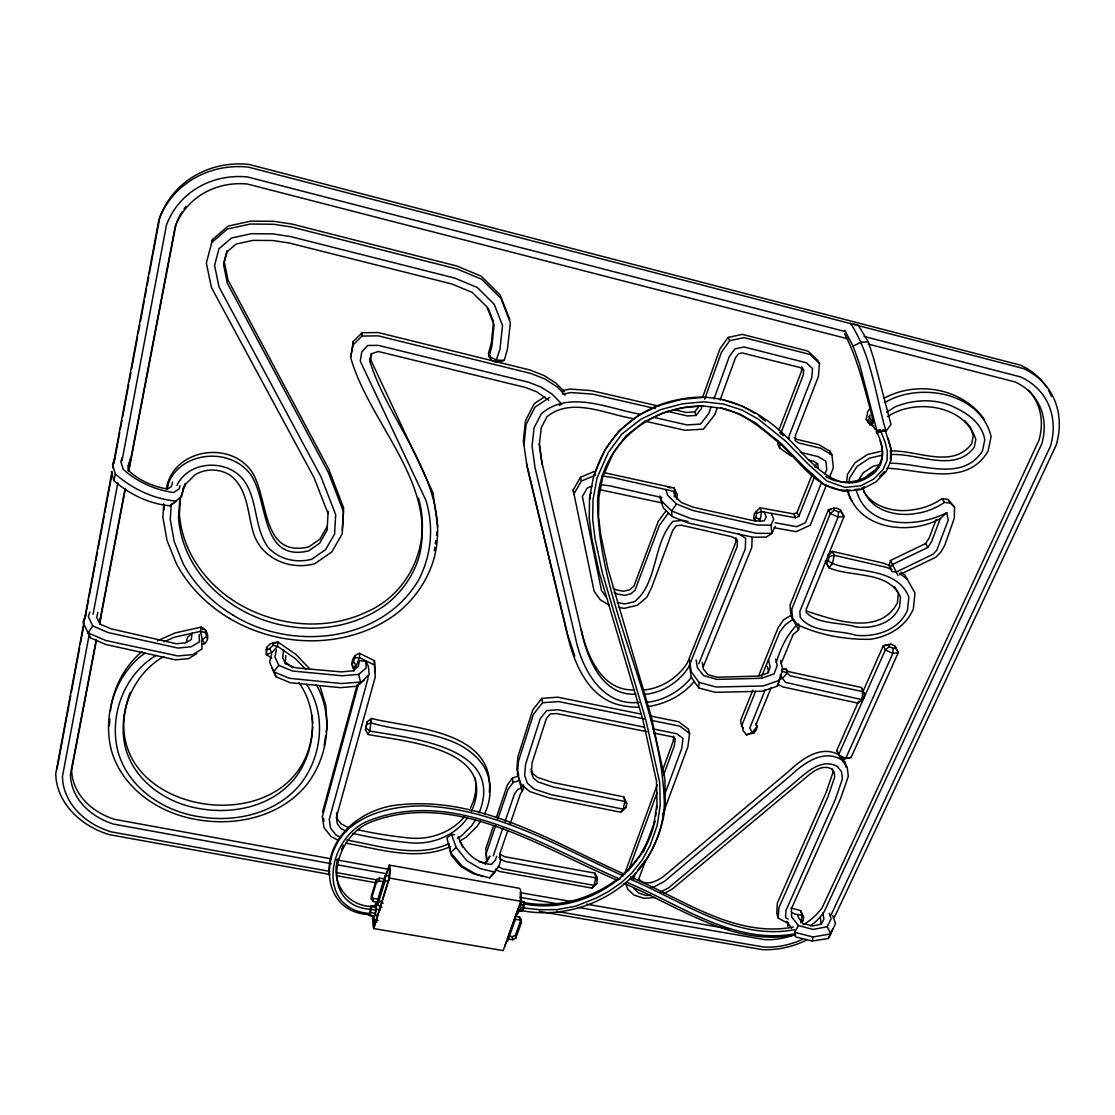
<?xml version="1.0" encoding="UTF-8"?>
<svg xmlns="http://www.w3.org/2000/svg" width="1115" height="1115" viewBox="0 0 1115 1115"><rect width="100%" height="100%" fill="white"/><g stroke="black" fill="none" stroke-linecap="round" stroke-linejoin="round"><path stroke-width="1.5" d="M384.354 880.571L378.584 899.373L378.584 902.397L373.19 901.464L373.204 898.439L371.365 895.986L376.34 879.637L379.421 878.035L384.842 878.996M373.19 901.464L371.365 898.997L371.365 895.986M471.324 811.678C500.064 748.04 405.372 741.851 368.048 734.464L365.469 729.781L367.197 721.795L371.504 718.52C411.769 728.429 495.673 729.963 489.29 792.305M229.16 618.212C279.266 648.177 346.124 649.501 394.473 615.187C413.47 600.915 427.547 581.082 434.111 558.183C452.941 485.861 390.027 426.209 369.929 361.553L371.114 353.413M365.469 729.781L367.197 721.795M359.56 653.334L359.504 657.655L356.452 665.488L353.539 668.93C349.929 663.202 352.786 654.923 359.56 653.334L374.431 660.679L375.253 672.638M509.75 319.42L500.217 295.071L481.136 276.158L456.857 266.011L292.2 224.129L273.858 221.328L250.875 221.118L228.157 226.052L212.477 239.613L211.711 242.596L227.46 228.993L250.29 224.031L273.384 224.24L291.809 227.056L457.248 269.063L481.638 279.238L500.802 298.235L510.377 322.653L507.492 348.911L504.287 360.326L499.269 362.166L495.604 362.082L491.673 360.312L489.039 356.605L491.84 346.403L494.084 324.953L486.893 306.848L472.189 292.395L451.896 283.99L289.12 242.986L272.854 240.519L253.021 240.366L236.129 244.032L226.889 251.962L223.53 264.562L227.321 283.21L328.395 472.565L343.49 511.827L342.18 533.946L331.726 552.009L314.834 563.66C290.402 570.629 262.095 558.838 253.732 533.96C247.335 513.904 248.338 488.049 229.328 474.683A30.565 26.872 12.4 0 0 194.735 475.06L185.508 484.272L179.85 498.907L178.525 517.527A126.706 112.378 6.5 0 0 190.317 558.671A132.141 117.354 6.3 0 0 237.481 607.731C282.081 634.602 341.789 636.107 384.926 605.375C401.567 592.846 413.804 575.396 419.463 555.298C436.787 482.126 369.079 423.212 350.612 357.288L353.19 344.772L362.068 336.033L362.124 332.73L378.208 332.549L530.21 370.068L543.995 375.518L556.148 383.281L564.204 391.602M518.949 911.178L522.391 911.094L523.98 908.126L524.552 902.704L520.886 900.363M353.539 668.93L353.594 666.031M623.215 875.93C558.754 846.578 494.112 807.985 421.4 805.852C396.034 806.27 369.706 811.288 349.692 827.901C318.765 854.285 321.608 912.084 369.246 914.676L371.407 909.436L371.462 906.495C347.197 905.896 330.138 882.355 337.901 858.968M863.568 491.45C874.076 508.05 895.47 512.886 913.84 509.667A56.712 47.931 -31 0 0 942.077 498.6L948.098 499.492L954.565 507.186L954.287 518.266L944.781 545.124L941.102 551.772L935.806 557.235L899.443 574.727M475.91 782.869L475.673 791.608L473.736 800.291L470.391 808.361M735.886 537.723L735.761 542.336L687.328 663.021C677.683 677.934 661 688.694 643.257 690.032M890.481 459.352L890.774 448.467L888.195 438.195M353.19 344.772L353.288 341.427L362.124 332.73M350.612 357.288L353.288 341.427M752.109 537.486L751.803 547.451L703.217 666.826M781.267 674.784L777.35 686.185L762.186 691.258L715.44 692.317L698.729 688.011L699.007 682.352L691.23 671.788L689.53 659.913M788.263 923.457L778.284 918.175L778.814 907.903L827.985 796.64L834.731 776.932L834.118 772.012L831.595 768.862C819.191 762.897 807.957 776.5 799.037 783.232L672.011 889.282L663.523 893.714M328.144 511.297L327.127 530.183L319.657 543.214L308.548 550.908C259.99 562.294 268.813 501.081 250.847 474.879C229.509 445.052 175.139 451.784 166.706 489.053M862.146 693.349L883.303 645.738L888.348 644.54L889.38 646.616L893.115 648.373L892.836 653.418L845.741 758.409L843.609 758.925L840.013 757.169L836.766 750.465L858.62 701.279M342.319 529.987L343.629 507.938L328.604 468.788L228.004 280.074L224.24 261.495L227.153 250.513M792.626 616.344L790.646 613.571L790.103 605.013L828.375 509.75L833.574 508.245L834.536 510.154L838.452 511.883L838.118 517.025L799.859 611.327L800.208 617.18C812.027 633.348 838.104 629.585 855.832 635.285C876.014 637.446 899.331 629.947 907.54 609.863L908.85 597.152C896.948 567.089 857.351 573.235 832.501 563.521L828.18 560.761L829.016 556.65L828.083 554.685L832.264 551.34L883.944 563.312L889.951 565.626M163.752 503.785L162.874 517.29L167.069 540.622L176.351 563.646A147.682 131.166 6.3 0 0 229.16 618.212M164.003 509.973L164.337 504.928M171.292 504.161L170.261 519.395L174.163 541.374L182.916 563.214A140.211 124.462 6.2 0 0 233.021 615.104M180.574 496.705L179.376 513.583A126.162 112.03 6.6 0 0 191.097 554.601A131.57 116.991 6.4 0 0 238.053 603.536C276.757 626.421 326.124 631.452 367.183 611.703C410.348 592.818 431.812 542.838 418.418 498.071M778.117 441.178L777.88 444.369L779.636 447.979L790.73 455.77L793.978 456.551M664.359 805.03A161.759 130.831 -6.8 0 1 645.794 860.738C618.978 899.345 568.552 919.359 522.447 910.76L523.674 903.777C579.925 915.122 642.588 878.522 654.895 821.198M779.636 447.979L779.984 443.185M778.939 430.028L801.406 371.532L801.741 366.891L803.636 370.25L803.288 374.905L780.695 433.596M788.793 439.435L789.044 436.132L811.832 377.372L812.514 368.535L806.452 362.793L743.956 346.96L734.869 348.911L729.294 356.605L713.976 398.975M109.34 725.837L109.855 719.091M110.51 710.659C113.047 688.039 124.518 666.212 141.981 651.578M329.204 875.038C326.388 835.01 364.633 806.842 401.539 804.598C481.666 796.904 553.946 842.731 624.107 874.062M702.603 397.358L719.997 348.73L728.137 337.413L742.325 334.388L808.054 351.141L817.504 360.117L819.455 363.448L818.438 376.452L795.58 435.073L795.162 440.495L798.563 442.906L820.751 448.286L831.943 454.892L833.393 467.687L829.532 477.262M378.069 915.485L375.225 914.802L376.285 902.3L379.17 902.286M369.692 914.662L374.738 916.418L374.055 917.269L369.135 915.373L370.961 905.826L376.257 905.687L376.522 907.025L371.17 906.927M285.119 663.76L285.858 655.522M271.795 658.24L266.429 654.561L266.374 649.78L269.607 648.735L272.841 645.39L273.077 642.923L277.928 642.003L295.837 654.38L309.58 668.707M493.374 323.35L491.311 343.072L488.523 353.246L489.039 356.605L496.942 360.159L504.287 360.326M523.98 444.676L526.168 424.23L535.005 407.17L549.751 397.372M673.85 736.109L673.251 741.043L662.561 770.256M846.606 482.196L847.539 474.307L854.968 462.809L867.484 454.502L881.965 451.115M848.989 482.753L849.56 478L857.031 466.474L869.588 458.126L882.523 455.101M192.101 633.083L191.292 639.536L185.522 642.853L176.379 643.773L110.901 628.776L99.974 624.079L96.754 617.417L97.855 612.316M283.684 649.766L282.653 657.864L285.719 663.787L295.308 667.76L341.274 671.913L353.037 670.798L358.361 666.338L359.49 660.624L365.859 661.293L368.354 666.31L369.218 674.617L357.023 686.227L340.437 687.648L290.053 682.701L275.963 676.68L269.621 662.185L271.614 654.31M651.425 716.22L678.687 721.753L688.331 729.029L689.572 733.461L687.899 746.743L662.575 814.898M434.348 550.74L434.836 547.312M435.324 543.883L435.812 540.468M436.55 535.325L437.038 531.897M312.674 726.771C305.287 852.738 83.583 816.515 130.19 692.387M99.834 623.773L101.172 614.783M324.186 745.377L325.678 735.524M326.179 732.234L327.183 725.656L325.761 705.377L319.907 685.864M653.961 823.483L657 803.692L656.484 781.044L642.714 719.077L598.964 571.605L591.703 537.82L589.236 518.168L589.528 497.917L593.738 475.464L605.069 449.68L619.09 430.641L638.672 415.379L659.286 405.33L681.432 399.421L703.495 397.344M655.662 816.208L656.164 812.891M656.679 809.56L657.195 806.229M266.374 649.78L266.736 647.467L270.095 643.899L273.077 642.923M755.789 511.353L756.597 513.262L755.914 517.499L754.437 519.799L753.642 517.876L754.311 513.667L759.97 507.771L793.824 513.959L797.058 512.468L812.473 473.61M760.514 518.364L761.601 511.59L759.97 507.771M201.662 644.372L204.909 643.648C209.927 638.407 207.892 629.724 201.188 627.104L175.208 632.916L157.299 640.874M781.099 663.676L793.03 634.714L798.605 629.794L799.288 625.557L798.103 623.731C787.204 634.296 780.765 647.634 776.277 662.519M207.543 638.714L205.327 632.581L205.676 630.435M791.441 913.743L791.706 916.948L798.396 925.548L794.605 932.279L795.343 936.851L812.319 941.004L812.988 936.99L830.745 933.868L835.511 923.652L832.71 915.61M112.058 471.283L55.75 773.712A77.465 61.896 7.6 0 0 109.214 834.647L329.719 874.425M112.685 467.868L158.804 220.129A91.43 85.2 27.9 0 1 248.324 167.097L1023.389 368.521A84.057 70.078 -33.4 0 1 1056.184 445.136L835.177 915.694A70.189 53.771 -15.2 0 1 833.309 918.272M57.032 769.029L70.719 695.565M71.346 692.15L79.625 647.731M80.266 644.317L84.085 623.815M85.033 618.686L88.531 599.898M89.172 596.483L95.221 564.023M95.862 560.608L97.451 552.064M98.092 548.65L104.127 516.189M104.768 512.775L112.085 473.471M113.995 463.227L119.723 432.467M120.364 429.052L121.953 420.508M122.594 417.094L128.643 384.633M129.284 381.219L130.873 372.675M131.5 369.26L137.549 336.8M138.19 333.385L139.779 324.841M140.42 321.427L144.239 300.925M144.88 297.51L146.469 288.966M147.096 285.551L148.699 277.008M149.326 273.593L159.835 217.216A91.012 84.865 28.2 0 1 248.924 164.407L1020.56 365.204A83.695 69.869 -33.5 0 1 1046.748 387.476M89.521 633.041L62.468 776.472A70.329 56.14 7.5 0 0 110.956 831.818L329.747 871.373M93.061 614.267L117.856 482.795M122.051 460.593L166.483 224.965A83.012 77.325 27.7 0 1 247.642 176.978L845.435 331.601M96.211 639.745L70.44 774.521A62.9 50.245 7.6 0 0 113.744 824.152L331.211 863.693M99.792 620.971L124.908 489.596M128.824 469.122L175.125 226.847A74.203 69.144 27.8 0 1 247.572 184.073L847.971 338.862M96.461 640.191L71.667 769.852A62.649 50.133 7.6 0 0 114.761 819.372L331.378 858.885M99.723 623.132L125.493 488.356M128.755 471.297L176.072 223.92M376.87 921.924L372.828 920.46L376.271 910.077L370.947 909.436M873.756 426.014L870.467 425.15L866.271 419.254L867.804 411.421L869.798 408.745M183.264 488.858L181.829 496.161L169.982 505.806C149.257 503.855 129.438 494.419 113.911 480.69L111.361 471.812M869.951 414.919L868.404 422.78L872.864 423.867M674.24 496.802L675.258 491.687L673.976 487.924L604.149 472.69M676.471 499.088L677.307 494.851L673.976 487.924M800.682 922.663L802.87 920.795L803.608 917.143L800.584 910.579L790.911 908.014M800.974 921.199L802.145 915.345L800.584 910.579M495.436 869.421L499.618 871.484L591.814 888.084L596.887 883.568L597.236 877.435L594.866 873.129L504.802 856.738L499.618 854.16L500.091 858.898L505.29 861.491L595.703 877.895L597.654 879.819M777.81 684.275L782.855 686.924L858.076 703.161L863.818 698.157L864.627 694.213L861.296 687.467L788.528 671.606L785.671 668.791L782.688 669.042M113.911 480.69L115.333 473.973L112.504 464.397L115.291 456.871M179.919 485.624L179.236 488.858L173.675 492.523C155.138 490.029 137.215 481.861 123.263 469.387L120.81 461.61L122.329 457.331M276.436 649.808L274.903 657.056L278.82 665.348L292.52 671.021L342.04 675.774L358.668 674.38L366.166 667.955L365.859 661.293M186.344 642.519L187.404 637.529L190.93 634.198M641.209 714.13L557.723 697.168L541.862 698.366L542.545 702.757L533.458 714.227L518.475 761.224L517.388 773.922L520.914 783.984L529.709 791.552L548.482 797.713L620.609 812.194L625.919 807.497L626.741 803.664L623.87 796.89L552.678 782.437L537.346 777.364L532.622 773.266L531.158 769.015M389.246 865.087A18.885 2.843 -79.5 0 1 389.4 878.076L373.804 928.572L503.172 950.593L520.775 901.296A18.593 4.139 -80.1 0 0 519.297 888.279L389.246 865.087L384.48 878.996M369.929 361.553L371.88 353.636L378.32 351.49L525.681 387.518L536.649 391.769L548.65 400.215M172.574 482.07L171.459 486.544L167.501 489.011C153.717 486.725 140.072 480.941 129.647 471.534L127.932 466.237L130.664 458.293L127.835 470.502M212.477 239.613L206.359 263.098L211.46 287.572L314.054 477.68L328.033 513.541M777.35 686.185L782.772 669.376L780.486 660.317M167.111 488.523L168.309 484.049M322.528 812.054L357.107 684.986M358.863 682.673L322.333 816.765L324.019 827.623L331.044 836.585L338.11 840.194M936.168 519.423L929.269 537.834L925.631 543.507L890.523 560.469L889.045 565.821L891.972 571.549L896.376 571.939L933.018 554.28L936.795 550.239L948.252 520.106L946.705 512.733C917.366 527.855 867.554 529.304 856.557 491.018M371.365 898.997L376.34 882.634L376.34 879.637M374.333 906.551L376.285 902.3M389.107 875.456L384.926 876.195L377.706 899.721L377.72 904.878L381.86 907.415M384.814 879.261L388.87 867.289A16.363 2.453 -79.5 0 1 389.01 878.313L374.18 926.356A16.251 2.411 -79.6 0 1 373.609 920.99M377.72 904.878L384.968 881.296L389.177 880.557M353.622 671.411L355.643 664.972M496.259 868.864L495.325 871.735L489.624 877.909L476.119 874.244L462.195 866.132L450.558 852.501L446.948 837.95L451.519 834.327L454.558 834.801M493.583 825.685L485.847 848.501L486.656 860.529M496.342 817.546L507.381 784.946L512.44 778.047L518.238 776.054L522.127 791.455L520.538 793.601L509.889 824.556M495.701 825.476L486.279 853.24L486.851 861.853M497.917 818.954L507.896 789.545L512.984 782.632L518.796 780.639M493.262 855.958L502.767 828.194M504.997 821.657L514.503 793.894L517.834 789.364L520.747 788.361L523.618 784.96M507.646 831.079L499.785 853.895L500.091 858.898M89.883 612.024L88.28 616.567L92.768 625.947L108.183 632.581L177.982 648.066L191.25 646.728L199.348 641.933L199.181 634.519M504.691 946.593L506.447 941.701M507.604 938.44L518.67 907.499M507.464 941.618L515.604 918.83M702.297 405.707L701.126 408.968L696.081 415.435L687.481 415.965L667.146 411.296M704.624 399.198L721.544 352.033L729.726 340.688L743.97 337.636L809.992 354.445L819.455 363.448M507.52 938.872L512.705 939.764L515.771 938.231L515.437 935.192L521.109 919.443L519.451 917.046L515.548 916.363M515.771 938.231L521.444 922.467L521.109 919.443M711.036 407.128L708.68 413.637L700.485 424.09L686.91 424.927L653.418 417.261M351.922 664.038L353.497 662.101L355.044 655.718M717.112 408.271L714.743 414.78L703.454 429.136L684.972 430.292L644.735 421.108M720.067 400.132L735.44 357.831L738.381 353.776L742.283 352.953L801.03 367.783L803.636 370.25M624.539 874.118L657.209 784.862M628.47 870.745L657.111 792.667M663.676 774.772L674.422 745.503L675.23 738.897L672.47 736.834L653.738 733.057M633.348 879.317L635.745 872.85M643.508 851.832L654.867 821.114M665.028 793.629L681.767 748.36L683.007 738.409L676.777 733.726L653 728.931M638.449 879.819L645.697 860.348M946.705 512.733L940.252 518.614L931.582 541.695L927.917 547.381L892.655 564.413L890.118 567.8M166.428 488.328C173.215 449.275 229.133 440.007 251.391 471.074C269.272 497.179 260.45 558.211 308.827 546.88L319.894 539.214L327.336 526.224M176.923 485.36C189.034 460.133 227.808 458.6 244.074 480.635C258.22 500.774 253.746 527.897 268.422 547.716C279.433 559.521 296.186 563.159 311.573 559.326L325.594 549.639L334.584 534.057L335.685 514.656L321.106 477.025L219.028 286.973L214.582 265.37L218.944 248.812L231.474 238.011L251.377 233.704L272.882 233.885L290.262 236.519L454.753 278.095L477.136 287.405L494.112 304.144L502.531 325.441L499.966 349.329L495.604 362.082M496.774 856.236L495.171 860.404L491.422 864.446C475.436 863.428 463.561 851.163 458.307 836.724M182.567 490.154L185.076 483.673M341.511 849.714L343.308 845.086M86.385 613.361L82.928 622.086L90.51 637.878L105.869 644.512L175.431 659.829L188.616 658.644L196.728 653.585M815.037 467.143L816.319 463.896M756.597 513.262L761.601 511.59L795.594 517.778L798.842 516.287L814.466 476.997M820.961 483.98L805.476 522.684L796.737 526.684L775.176 522.768M824.835 474.307L826.773 469.471L825.811 461.178L818.034 456.593L800.375 452.328M826.327 485.262L810.257 525.207L796.096 531.674L774.145 527.716M765.294 689.683L749.782 728.039L752.207 732.513L754.019 732.834L756.416 729.6L757.099 726.464L756.095 723.537M698.798 663.648L745.322 548.817L745.628 538.252L737.754 533.402M752.89 690.087L740.569 720.499L741.628 726.144L743.37 728.29M758.716 675.69L778.159 627.689L783.483 619.842L790.73 615.578L798.605 629.794M755.691 691.189L742.019 724.875L743.134 730.715L746.576 734.841L754.019 732.834M761.559 676.749L779.803 631.829L785.406 624.679L792.43 619.689M771.148 687.802L755.886 724.82L757.099 726.464L752.207 732.513L746.576 734.841M479.102 812.933C505.736 746.506 410.278 738.367 369.748 730.994L366.319 728.039M484.44 814.298C491.715 799.204 492.509 780.333 483.464 765.81C458.892 730.004 408.397 734.241 371.49 722.994L367.183 724.039M594.894 473.861C606.058 434.418 640.832 405.609 680.903 399.226C720.569 390.752 759.566 409.651 787.065 437.456C808.737 458.363 836.905 499.827 870.927 475.38C886.592 465.54 884.279 445.735 876.432 431.658L878.913 430.139M843.609 758.925L851.093 757.447L898.244 652.721L894.774 645.947L891.038 644.205L888.348 644.54M812.319 941.004L828.306 938.495L832.752 928.628M775.218 526.294L771.984 533.36L766.2 537.137L752.667 537.179L688.206 522.991L671.927 516.468L663.272 507.813L660.874 500.37M522.127 791.455L524.273 786.772M830.452 916.237L1050.414 446.293A76.308 63.569 -33.3 0 0 1020.56 376.912L863.958 336.396M660.247 496.44L661.739 501.067L671.662 510.949L690.366 518.433L756.458 533.332L771.984 533.36L770.897 525.179L773.754 519.255L771.245 513.499M370.361 720.848L371.504 718.52L369.748 730.994L368.048 734.464M828.306 938.495L830.745 933.868L827.246 926.677L831.107 918.83L829.337 913.283M489.847 856.292L485.206 863.108L479.352 861.784M485.095 864.181L489.68 856.278M648.094 840.529L640.303 854.926L629.822 868.097L621.696 875.582M609.166 605.083L600.302 599.814L594.114 591.243L573.166 490.001L580.511 477.262L594.532 471.38L595.159 473.861M595.48 475.101L581.403 481.025L574.016 493.792L573.166 490.001M591.312 492.663L589.765 495.325L590.448 498.67M857.756 481.304L863.372 472.69L873.087 466.251L879.819 464.676M865.742 478.056L867.595 475.199L874.439 470.683M467.519 817.922C454.641 836.083 431.561 845.017 409.679 842.745A400.452 359.88 -4.9 0 1 352.87 833.407M475.394 820.152L471.729 825.658L461.554 835.748L457.289 838.396M489.624 877.909L498.865 866.216L500.9 859.623L499.116 857.24M480.649 821.016L477.164 826.243L466.056 837.226L460.467 840.696M90.51 637.878L88.029 632.874L92.768 625.947M770.897 525.179L757.392 525.026L692.805 510.489L676.443 503.952L671.662 510.949L671.927 516.468M691.704 676.944C680.68 691.133 663.537 700.847 645.669 702.52M666.199 510.614L658.24 521.36L633.933 586.156L629.682 589.807L623.592 591.243L616.107 589.891L613.194 588.149M668.443 513.109L659.439 525.235L635.02 590.211L630.742 593.891L624.623 595.326L617.111 593.974L614.184 592.218M370.403 906.537L370.961 905.826M674.31 409.721L686.115 412.439L694.673 411.909L698.701 406.752M375.574 906.565L376.257 905.687M541.862 698.366L532.817 709.809L517.904 756.695L516.83 769.364L518.837 775.092M637.529 870.202L646.658 858.787A162.999 132.044 -6.6 0 0 665.348 802.577L664.861 778.869L651.132 716.123L607.87 568.594L600.832 535.381L598.532 516.566L598.853 497.541L602.825 476.76L613.375 452.871L625.961 435.854L643.508 422.223L662.087 413.177L682.282 407.797L702.283 405.902L722.199 408.299L739.621 413.972L755.259 422.71L781.963 444.202L804.152 466.725L823.915 484.509L843.358 491.339L861.142 489.583L875.805 482.014L886.216 471.422L891.01 460.495L891.289 449.749L885.561 431.449M278.82 665.348L273.677 671.76L289.343 678.296L341.343 683.537L360.549 682.059L358.668 674.38M829.602 554.559L832.264 551.34L834.173 555.27L832.501 563.521L828.933 567.786L825.476 560.929L828.933 567.786C851.539 577.64 888.641 570.267 900.516 597.208L899.554 606.825C892.711 623.508 873.017 628.776 856.501 627.048C840.724 622.1 818.159 624.665 806.354 612.553L806.173 609.459L843.971 516.677L840.389 509.806L836.501 508.092L833.574 508.245M826.41 562.908L828.18 560.761M620.609 812.194L625.919 807.497M591.814 888.084L596.887 883.568M266.736 647.467L266.429 654.561L271.795 652.623L277.537 646.296L277.928 642.003L272.604 643.982M879.721 476.439L884.432 471.645M858.076 703.161L863.818 698.157M464.397 816.835C451.059 832.626 429.902 840.069 409.539 838.006A398.724 358.765 -4.8 0 1 357.762 829.769M523.311 902.342L524.092 901.617M517.221 914.607L520.231 908.962L521.235 903.359L520.468 896.572M357.023 686.227L364.466 679.662M450.558 852.501L456.202 847.539L451.519 834.327M801.364 922.049L802.87 920.795M889.38 646.616L885.352 649.906L838.55 754.897L845.741 758.409L851.093 757.447M834.536 510.154L830.299 513.555L791.803 609.097L792.347 617.682L796.333 623.243M204.909 643.648L202.331 639.689L206.261 636.735M145.187 652.916C115.221 674.199 102.371 715.036 111.361 750.228C122.371 789.002 159.933 814.006 198.4 819.832C237.495 826.466 281.607 816.096 307.183 784.096C328.451 756.193 333.859 715.468 316.228 684.526M156.114 655.411C124.044 674.603 108.754 715.788 117.967 751.608C128.155 787.901 163.278 811.288 199.251 816.71C235.836 822.94 277.175 813.323 301.092 783.288C322.305 755.468 326.584 713.948 306.583 684.387M163.849 656.47C132.49 674.296 116.727 713.67 125.605 748.36C134.915 782.047 167.445 803.79 200.784 808.793C234.735 814.633 273.147 805.769 295.266 777.824C315.754 750.911 319.057 710.617 298.89 682.631M169.982 505.806L176.63 501.109M616.693 879.568C590.156 899.471 555.897 908.781 523.074 902.411M544.97 396.55L534.294 403.644L525.5 420.634L523.339 441.024L527.158 467.143L568.134 637.78C575.34 666.909 590.448 700.443 623.55 705.809A64.879 54.9 -14.2 0 0 638.797 707.217M886.746 412.174L895.22 406.766A73.952 62.384 -30.7 0 1 948.196 404.522C964.071 411.017 981.785 421.372 984.768 439.784L982.482 450.948C962.008 482.976 920.042 462.809 889.895 463.255M883.679 430.585L876.948 433.024L876.432 431.658M887.54 416.606C914.969 398.264 964.851 404.829 975.82 439.477L974.245 447.296C954.496 473.652 917.506 452.676 890.718 454.586M884.111 398.222C916.753 380.424 962.134 388.02 984.085 419.129M884.906 402.487C919.75 381.72 980.587 392.55 991.096 436.536L988.113 450.99C966.761 487.771 920.391 469.429 886.857 468.244M659.759 892.46L668.665 887.805L795.413 781.866C806.48 772.249 821.936 757.824 837.407 766.507L841.532 771.678L842.424 778.883L835.163 799.901L785.922 910.593L785.545 917.589L788.221 919.011M376.34 882.634L379.435 881.045L384.87 881.993L384.926 876.195M861.449 488.231L864.473 486.67M508.51 936.043L512.398 936.712L515.437 935.192M559.312 405.4L561.849 404.146L552.05 394.055L541.068 387.114L528.635 382.25L378.278 345.371L367.755 345.497L361.748 351.95L360.257 361.135L425.902 500.3A133.898 118.106 6.5 0 1 418.473 580.232C381.302 642.728 291.572 651.634 233.021 615.104M876.836 430.39L859.386 363.546L853.073 346.124L861.142 342.152L868.334 341.901L873.658 358.389L891.01 424.536L885.965 431.268L876.836 430.39L874.843 428.968L870.369 421.122M940.252 518.614C909.505 535.73 857.742 529.639 848.041 490.67M163.877 641.878L174.372 637.209L200.463 631.369L205.327 632.581M591.954 486.098L587.215 488.091L582.351 496.468L601.515 590.602L606.253 597.208M448.774 843.693C416.327 858.675 379.853 845.741 346.723 840.055M450.627 846.48C417.233 861.672 379.755 849.114 345.692 843.107M888.711 645.069L891.038 644.205M778.869 680.512L763.273 685.962L716.109 687.021L699.007 682.352M829.016 556.65L834.173 555.27L886.049 567.256L892.084 569.584M561.89 390.696L570.169 389.065L591.619 390.668L659.118 406.222M562.727 394.18L571.033 392.536L592.595 394.139L655.286 408.564M781.531 669.599L785.671 668.791L787.329 673.042L790.187 675.857L863.219 691.746L864.627 694.213M827.246 926.677L813.086 929.45L798.396 925.548M779.246 679.188L782.019 678.659L787.329 673.042L781.963 671.202M794.939 933.757C734.116 945.311 679.495 904.042 626.296 882.104M793.253 927.067C734.492 938.147 681.697 898.342 630.365 877.031M794.465 929.715C734.938 940.949 681.53 900.349 629.473 878.913M795.831 934.816C734.005 947.569 678.032 905.938 624.01 883.428M893.115 648.373L895.819 648.038L898.244 652.721L892.836 653.418L885.352 649.906L883.303 645.738L887.359 645.237M849.951 489.987C818.772 493.513 800.277 461.457 779.664 443.505C762.075 428.662 743.984 412.926 720.792 408.062M854.954 489.499L859.944 488.997M703.244 406.083C649.85 405.163 601.32 445.024 597.654 499.492C597.319 604.678 662.101 699.941 664.401 805.03M542.545 702.757L558.462 701.544L644.47 718.98M650.129 887.582L653.083 887.359L664.219 881.533L790.145 775.956C803.413 763.496 823.023 748.723 841.435 759.663L847.163 766.869L848.306 776.333L840.571 798.605L791.511 908.488L791.302 912.182L794.716 914.007L802.145 915.345L803.608 917.143M650.714 895.122L646.129 895.47L638.867 893.143L634.031 888.585M654.895 897.519L644.066 898.314L634.128 895.15L627.522 888.934L625.766 883.317M838.452 511.883L841.379 511.715L843.971 516.677L838.118 517.025L830.299 513.555L828.375 509.75L831.302 509.583M355.044 657.822L359.504 657.655L374.431 665.014L375.253 676.986L336.354 817.309L337.329 823.832L341.079 828.654L346.667 831.539M362.068 336.033L378.236 335.866L530.921 373.483L544.761 378.947L556.956 386.738L565.04 395.086M519.827 910.37L523.172 910.384M634.839 689.837C602.323 691.662 587.438 656.651 581.291 630.1M635.885 694.171C603.271 696.039 588.302 660.93 582.142 634.296L541.486 460.579L539.172 443.728M644.345 694.366C662.143 693.028 678.896 682.241 688.582 667.286L737.28 546.252L737.447 540.078L732.095 536.789L681.265 525.179L676.261 525.667L672.749 530.364L652.066 586.434L647.104 596.985L637.459 605.222L624.079 608.372L619.034 607.466M639.118 702.38C602.225 706.603 581.918 669.125 575.549 638.156L535.033 467.589L532.064 446.181L534.071 427.784L541.43 413.651C569.723 389.581 608.706 408.871 640.024 414.195M890.16 451.059C916.307 449.582 952.531 469.624 971.681 443.728L973.242 435.923L970.454 427.226L964.879 420.871M520.747 907.791L523.98 908.126M523.353 907.958L539.925 909.715L557.179 909.603L575.786 906.16L596.553 897.91L608.818 891.331L621.069 882.913L631.675 873.157L642.31 859.832L650.212 845.254L657.111 825.741L660.219 805.587L659.718 782.577L645.947 720.29L602.295 572.622L595.089 538.963L592.678 519.562L592.985 499.673L597.138 477.722L608.246 452.509L621.836 434.097L640.818 419.324L660.819 409.581L682.394 403.825L703.858 401.804L723.858 404.146L742.172 410.111L758.521 419.268L785.657 441.178L807.929 463.84L827.051 481.095L844.891 487.38L860.724 485.819L873.756 479.088L882.968 469.708L887.08 460.356L887.303 451.018L884.92 441.596L880.153 429.387M376.299 909.171L380.647 909.715M600.037 489.736L662.129 502.963M601.919 475.98L611.577 477.29L675.258 491.687L677.307 494.851M600.065 484.579L610.212 485.945L661.892 497.569M863.038 487.617C868.697 509.959 895.749 517.346 916.112 513.457A56.963 48.07 -30.9 0 0 944.475 502.363L950.51 503.241L954.565 507.186M174.985 501.011C152.936 498.67 131.877 488.607 115.333 473.973M556.608 911.387L764.179 947.081A63.708 48.753 -15.2 0 0 802.047 939.499M539.27 911.373L762.27 949.618A70.189 53.771 -15.2 0 0 806.828 939.875M519.938 892.613L571.34 901.519M586.769 904.195L729.001 928.865M520.231 897.38L559.549 904.181M578.364 907.429L764.681 939.638A56.99 43.652 -15.2 0 0 792.765 935.276M373.204 898.439L378.584 899.373M514.559 919.15L519.785 920.056L521.444 922.467M389.4 878.076L520.775 901.296M617.375 602.574L624.874 603.926L634.658 601.626C658.282 582.1 652.568 543.604 673 521.346L683.035 520.357L688.039 521.499M336.577 872.613L377.609 880.028M336.563 875.665L375.88 882.759M336.493 859.818L389.372 869.463M338.054 864.933L385.999 873.658M272.841 645.39L277.537 646.296L295.503 658.7L305.872 669.474M646.923 731.691L556.636 713.53L550.057 714.032L546.336 718.701L532.162 762.562L531.284 772.151L533.249 777.838L537.974 781.936L553.375 787.023L624.846 801.476L626.741 803.664M651.216 720.346L679.885 726.158L689.572 733.461M644.512 727.217L557.918 709.753L546.657 710.617L540.231 718.687L525.625 764.165L524.635 775.329L527.367 783.204L534.155 789.058L551.27 794.688L623.201 809.155L624.846 801.476L623.87 796.89M371.407 909.436C319.099 905.993 332.047 837.532 370.278 822.299C455.394 789.072 542.475 848.682 617.752 880.46M370.292 913.533C315.057 909.701 327.113 837.407 368.229 820.933C454.697 786.591 543.521 846.424 620.024 879.136M634.672 418.808C606.894 414.85 572.65 396.327 547.089 416.564L541.249 427.728L539.437 444.007L542.211 464.286M667.871 487.241L670.937 487.952M519.785 904.056L524.51 905.199M808.542 460.049L813.406 461.22L817.769 463.784L818.215 467.561M370.375 912.391L375.588 913.659M493.652 871.86L480.258 868.585L466.948 860.822L456.202 847.539M794.605 932.279L812.988 936.99M868.209 344.075L1014.929 381.901A68.224 56.879 -33.4 0 1 1041.758 443.882L824.041 911.972A56.99 43.652 -15.2 0 1 810.48 925.854M853.588 324.005L858.299 325.232L868.334 341.901M483.45 876.585L472.941 873.519L460.718 866.466L451.324 855.414L448.801 844.111M722.701 399.56L739.621 405.093M373.887 919.122L378.041 920.488M825.727 476.342C849.867 492.551 892.934 472.509 880.083 440.927M521.416 901.603L524.552 902.704M839.637 755.217C821.281 744.304 801.741 759.036 788.542 771.468L663.146 876.78C656.275 881.463 645.041 886.941 638.574 878.69M88.029 632.874L105.66 640.484L177.982 655.982L193.02 654.547L202.052 648.958L201.564 640.372M498.252 866.69L502.698 868.892L594.17 885.408L595.703 877.895L594.866 873.129M340.563 837.351L335.977 835.01L330.584 828.111L329.26 819.4L367.964 678.673L367.741 675.453M348.173 827.511L341.204 823.929L337.469 819.121L336.493 812.612M882.815 429.582L885.965 431.268C875.526 395.058 871.456 355.323 850.452 323.197M797.337 624.623C819.637 635.174 845.574 639.745 870.327 639.285C888.641 636.665 906.077 626.435 913.352 608.804L914.997 593.055L904.864 575.033L900.962 572.162M806.41 611.02C833.63 619.926 879.916 636.567 897.422 602.769L898.369 593.18L894.592 586.574M741.168 405.595L754.618 413.149M831.943 454.892L829.978 451.268L818.842 444.676L796.737 439.31L794.479 437.707M755.914 517.499L760.249 520.064M379.072 900.572L383.212 903.094M284.52 661.376L292.52 667.676M899.22 573.249L907.053 579.019M758.897 415.867L765.364 421.094M779.58 432.592L783.455 435.728M676.443 503.952L667.732 495.353L665.78 489.471M353.497 662.101L356.452 665.488M852.264 501.346L850.188 498.795L847.079 489.903M841.532 757.615L845.337 762.409L845.909 767.134M866.271 419.254L870.467 425.15M786.521 921.422L791.566 928.21M698.729 688.011L691.189 677.167L689.739 666.868M753.642 517.876L755.663 520.803M844.738 330.333L853.073 346.124M948.098 499.492L950.51 503.241M202.902 629.766L201.188 627.104L200.463 631.369L202.331 639.689M942.077 498.6L944.475 502.349M925.631 543.507L927.917 547.381M868.822 416.355L873.129 422.878L871.763 414.836C864.181 387.421 857.602 358.793 844.613 333.664M269.607 648.735L271.795 652.623M890.523 560.469L897.923 575.465M780.082 675.077L785.545 682.38L861.616 699.593L863.219 691.746L861.296 687.467M488.523 353.246L491.408 358.612M836.766 750.465L840.013 757.169M840.389 509.806L841.379 511.715M894.774 645.947L895.819 648.038M459.784 841.254L462.586 847.01M728.137 337.413L729.726 340.688M797.058 512.468L798.842 516.287M369.957 358.152L432.968 492.677L437.763 526.754M793.824 513.959L795.594 517.778M574.727 655.968L567.34 633.571M272.144 668.08L275.963 676.68M764.235 512.133L766.242 516.872L764.082 520.998L754.465 520.9L693.042 507.172L681.446 502.544L675.23 496.44L673.572 491.562M521.932 909.993L522.391 911.094M758.98 518.475L760.221 521.513M694.673 411.909L696.081 415.435M488.175 308.172L493.541 321.705M778.284 918.175L776.807 913.394L777.322 903.136L826.257 792.11L832.961 772.444L832.557 769.169M775.636 659.16L777.211 665.543L774.019 673.878L761.74 678.268L717.043 679.397L703.718 675.676L697.391 667.787L696.122 659.941M526.503 463.422L566.936 631.884M580.511 477.262L581.403 481.025M659.745 496.064L660.401 498.879M768.472 659.704L770.172 667.118L767.817 673L759.12 676.066L717.196 677.237L707.969 674.714L703.454 669.167L702.255 662.366M767.399 666.519L768.723 672.512M822.745 912.934L823.929 919.025L821.337 924.154L812.501 925.966L802.912 923.429L798.284 917.478L797.922 914.69M373.79 915.917L374.055 917.269M372.424 918.328L372.828 920.46M368.926 914.258L369.135 915.373M475.018 777.894L475.603 781.211M323.489 818.243L323.977 821.351M820.347 917.45L821.184 924.028M512.44 778.047L512.984 782.632M829.978 451.268L830.341 454.46M519.451 917.046L519.785 920.056M512.398 936.712L512.705 939.764M312.172 715.3L312.785 723.524M787.678 922.063L787.915 926.412M379.421 878.035L379.435 881.045M374.431 660.679L374.431 665.014M520.315 893.979A16.098 3.582 -80.1 0 1 520.231 901.505M373.804 928.572A18.76 2.774 -79.6 0 1 373.246 920.46M693.446 682.352A64.879 54.9 -14.2 0 1 649.083 706.353M803.19 924.837A56.781 43.569 -15.2 0 0 822.396 907.22L1038.929 440.327A67.931 56.698 -33.5 0 0 1028.434 390.125M176.672 222.373A73.869 68.879 28.1 0 1 182.093 211.85M184.003 209.035A73.869 68.879 28.1 0 1 186.024 206.345M1048.532 390.417A83.695 69.869 -33.5 0 1 1051.529 396.508"/></g></svg>
